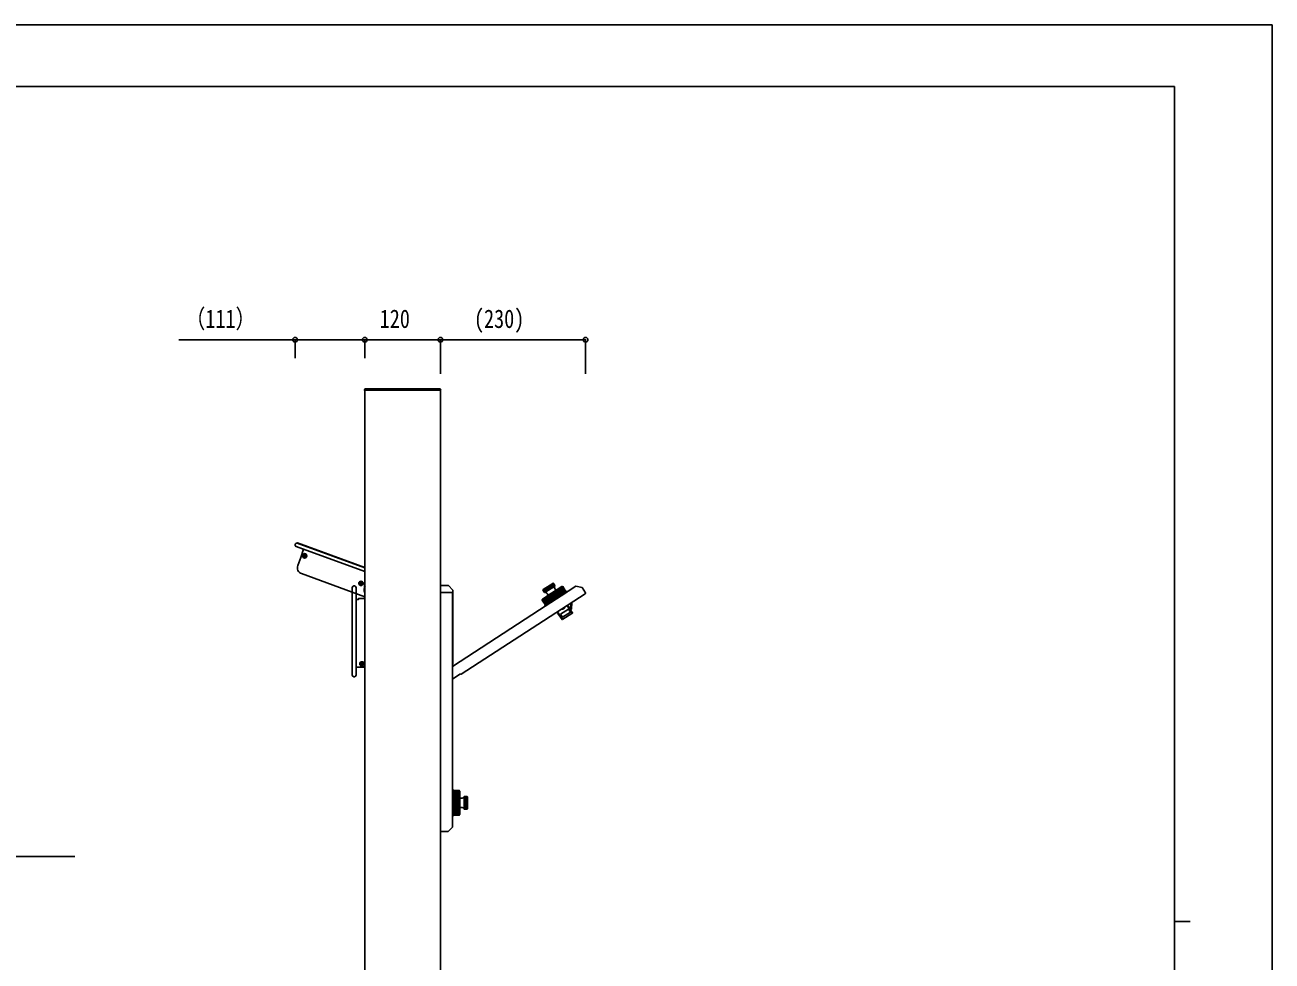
# Model space of a CAD drawing. Units: millimetres, scale not verified. Extents: x -2102 to 2102, y -1485 to 1485.
# Drawn here: x 123 to 2102, y 0 to 1485 of the extents above; entities that cross this region are included whole.
import ezdxf
from ezdxf.enums import TextEntityAlignment as Align

# ---------------------------------------------------------------- set-up
doc = ezdxf.new("R2010")
doc.units = ezdxf.units.MM
doc.header["$LTSCALE"] = 8
for name, color, linetype in [('0-4_YKK_A1', 4, 'Continuous'), ('0-5_YKK_D', 6, 'Continuous'), ('0-6_YKK_ZWAK', 7, 'Continuous')]:
    doc.layers.add(name, color=color, linetype=linetype)
doc.styles.add('ＭＳ ゴシック', font='')
doc.styles.get('ＭＳ ゴシック').set_extended_font_data('MS Gothic')

msp = doc.modelspace()

# ---------------------------------------------------------------- linework, layer by layer
at = {"layer": '0-4_YKK_A1'}
for p, q in [((662.51, -494.5), (662.51, 905.5)), ((782.51, 905.5), (662.51, 905.5)), ((663.008, 905.5), (782.012, 905.5)), ((781.947, 907.5), (663.073, 907.5)), ((782.012, 905.5), (783.01, 905.5)), ((782.51, 905.5), (782.51, -494.5)), ((783.01, 905.5), (782.945, 906.561)), ((552.323, 661.69), (551.981, 660.75)), ((552.572, 661.599), (552.23, 660.66)), ((553.475, 657.546), (565.496, 653.171)), ((662.51, 618.142), (553.566, 657.794)), ((662.51, 623.964), (555.437, 662.935)), ((662.51, 624.246), (555.527, 663.184)), ((560.809, 640.271), (556.115, 627.373)), ((565.503, 653.168), (560.809, 640.271)), ((566.073, 642.818), (564.997, 643.231)), ((565.496, 653.171), (662.51, 617.86)), ((566.428, 642.057), (566.053, 640.967)), ((566.389, 642.502), (566.073, 642.818)), ((566.389, 642.502), (566.428, 642.057)), ((567.05, 641.83), (566.637, 640.755)), ((566.745, 643.479), (567.061, 643.795)), ((567.366, 642.147), (567.05, 641.83)), ((567.061, 643.795), (567.474, 644.871)), ((567.366, 642.147), (567.811, 642.185)), ((567.682, 643.569), (568.058, 644.658)), ((567.721, 643.123), (567.682, 643.569)), ((567.721, 643.123), (568.037, 642.807)), ((567.811, 642.185), (568.901, 641.81)), ((568.037, 642.807), (569.113, 642.394)), ((562.092, 614.556), (662.51, 578.007)), ((646.26, 595.1), (645.26, 595.1)), ((655.511, 599.091), (654.436, 599.504)), ((655.866, 598.33), (655.491, 597.241)), ((655.828, 598.775), (655.511, 599.091)), ((655.828, 598.775), (655.866, 598.33)), ((656.488, 598.104), (656.075, 597.028)), ((656.183, 599.752), (656.499, 600.068)), ((656.804, 598.42), (656.488, 598.104)), ((656.499, 600.068), (656.912, 601.144)), ((656.804, 598.42), (657.25, 598.459)), ((657.121, 599.842), (657.496, 600.931)), ((657.16, 599.397), (657.121, 599.842)), ((657.16, 599.397), (657.476, 599.08)), ((657.25, 598.459), (658.339, 598.084)), ((657.476, 599.08), (658.552, 598.668)), ((662.51, 600.996), (662.047, 599.725)), ((662.047, 599.725), (662.047, 592.396)), ((662.51, 594.5), (662.51, 584.5)), ((782.51, 595.5), (795.51, 595.5)), ((795.51, 595.5), (802.51, 588.5)), ((975.416, 594.106), (944.379, 573.964)), ((960.806, 599.168), (945.707, 589.369)), ((964.219, 594.827), (948.282, 584.483)), ((952.624, 593.858), (955.345, 589.664)), ((953.889, 594.679), (956.611, 590.485)), ((955.522, 595.739), (958.244, 591.545)), ((958.148, 597.443), (960.87, 593.249)), ((959.118, 598.072), (961.84, 593.878)), ((960.184, 598.764), (962.906, 594.57)), ((960.817, 599.175), (963.539, 594.981)), ((961.534, 599.312), (964.106, 595.349)), ((961.84, 593.878), (962.906, 594.57)), ((962.189, 598.874), (964.367, 595.518)), ((963.539, 594.981), (964.106, 595.349)), ((975.132, 593.922), (980.195, 586.12)), ((975.397, 594.093), (980.459, 586.292)), ((975.606, 594.202), (980.656, 586.42)), ((975.851, 594.261), (980.856, 586.55)), ((976.052, 594.263), (980.998, 586.641)), ((976.272, 594.217), (981.132, 586.729)), ((976.441, 594.144), (981.217, 586.784)), ((976.615, 594.023), (981.285, 586.828)), ((976.738, 593.896), (981.313, 586.846)), ((981.318, 586.849), (976.8, 593.812)), ((642.76, 453.6), (642.76, 592.6)), ((648.76, 453.6), (648.76, 592.6)), ((652.81, 574.9), (652.81, 574.2)), ((653.31, 575.4), (662.51, 575.4)), ((662.047, 585.604), (662.047, 585.081)), ((662.51, 584.5), (662.51, 212.5)), ((662.51, 575.5), (662.51, 581.5)), ((782.51, 584.5), (800.51, 584.5)), ((800.51, 584.5), (802.51, 586.5)), ((802.51, 586.5), (802.51, 588.5)), ((802.51, 471.1), (802.51, 586.5)), ((1012.555, 582.802), (815.597, 454.98)), ((944.664, 574.148), (949.726, 566.347)), ((944.914, 574.311), (949.977, 566.509)), ((945.241, 574.523), (950.303, 566.721)), ((945.279, 588.763), (947.851, 584.8)), ((945.412, 587.986), (947.59, 584.631)), ((945.543, 574.719), (950.606, 566.918)), ((945.696, 589.362), (948.418, 585.168)), ((945.929, 574.969), (950.992, 567.168)), ((946.281, 575.198), (951.344, 567.397)), ((946.329, 589.773), (949.051, 585.579)), ((946.724, 575.485), (951.787, 567.684)), ((947.123, 575.744), (952.185, 567.943)), ((947.395, 590.465), (950.117, 586.27)), ((947.619, 576.066), (952.682, 568.265)), ((948.418, 585.168), (947.851, 584.8)), ((948.062, 576.353), (953.124, 568.552)), ((948.365, 591.094), (951.087, 586.9)), ((948.581, 563.815), (982.973, 586.135)), ((981.318, 586.849), (948.608, 565.621)), ((948.608, 576.708), (953.671, 568.907)), ((948.652, 562.788), (983.044, 585.108)), ((950.117, 586.27), (949.051, 585.579)), ((949.091, 577.021), (954.153, 569.22)), ((949.683, 577.405), (954.745, 569.604)), ((949.801, 592.026), (952.523, 587.832)), ((950.202, 577.742), (955.265, 569.941)), ((950.835, 578.153), (955.898, 570.352)), ((950.99, 592.798), (953.712, 588.604)), ((952.523, 587.832), (951.087, 586.9)), ((951.387, 578.511), (956.45, 570.71)), ((968.064, 589.454), (951.623, 578.784)), ((952.056, 578.946), (957.119, 571.145)), ((952.637, 579.322), (957.7, 571.521)), ((953.337, 579.777), (958.4, 571.976)), ((955.345, 589.664), (953.712, 588.604)), ((953.942, 580.169), (959.005, 572.368)), ((954.668, 580.641), (959.731, 572.84)), ((955.292, 581.046), (960.355, 573.245)), ((956.039, 581.53), (961.102, 573.729)), ((956.611, 590.485), (958.244, 591.545)), ((956.678, 581.945), (961.741, 574.144)), ((957.439, 582.439), (962.502, 574.638)), ((958.088, 582.86), (963.151, 575.059)), ((958.858, 583.36), (963.92, 575.558)), ((959.512, 583.784), (964.574, 575.983)), ((960.284, 584.286), (965.347, 576.484)), ((960.938, 584.71), (966.001, 576.909)), ((963.872, 577.911), (961.477, 581.602)), ((961.708, 585.21), (966.771, 577.408)), ((962.357, 585.631), (967.42, 577.83)), ((963.118, 586.125), (968.181, 578.323)), ((963.757, 586.539), (968.82, 578.738)), ((964.503, 587.024), (969.566, 579.223)), ((965.128, 587.429), (970.191, 579.628)), ((965.854, 587.9), (970.917, 580.099)), ((966.459, 588.293), (971.521, 580.491)), ((967.159, 588.747), (972.222, 580.946)), ((967.74, 589.124), (972.802, 581.323)), ((968.409, 589.558), (973.472, 581.757)), ((968.961, 589.917), (974.024, 582.115)), ((969.594, 590.327), (974.657, 582.526)), ((970.113, 590.664), (975.176, 582.863)), ((970.705, 591.049), (975.768, 583.247)), ((971.188, 591.362), (976.251, 583.561)), ((971.734, 591.716), (976.797, 583.915)), ((972.176, 592.003), (977.239, 584.202)), ((972.307, 578.14), (977.34, 581.406)), ((972.307, 578.14), (977.34, 581.406)), ((972.673, 592.326), (977.736, 584.525)), ((973.072, 592.584), (978.134, 584.783)), ((973.515, 592.872), (978.578, 585.071)), ((973.867, 593.1), (978.929, 585.299)), ((974.253, 593.351), (979.316, 585.55)), ((974.555, 593.547), (979.618, 585.746)), ((974.882, 593.759), (979.945, 585.958)), ((982.554, 585.863), (982.01, 586.702)), ((982.973, 586.135), (983.463, 585.38)), ((1012.85, 584.186), (1007.406, 592.574)), ((649.31, 573.7), (652.31, 573.7)), ((943.927, 573.044), (948.704, 565.683)), ((943.929, 573.228), (948.789, 565.739)), ((943.967, 572.835), (948.637, 565.64)), ((943.977, 573.447), (948.924, 565.826)), ((944.032, 572.672), (948.608, 565.621)), ((944.033, 572.671), (948.608, 565.621)), ((944.061, 573.629), (949.065, 565.918)), ((948.603, 565.618), (944.085, 572.58)), ((944.215, 573.83), (949.265, 566.048)), ((944.399, 573.976), (949.462, 566.175)), ((949.001, 564.088), (948.456, 564.926)), ((948.581, 563.815), (949.071, 563.061)), ((985.655, 558.161), (973.382, 550.196)), ((988.837, 553.258), (985.655, 558.161)), ((989.736, 557.796), (987.675, 558.847)), ((989.641, 567.931), (988.957, 558.193)), ((990.462, 558.206), (991.216, 568.954)), ((967.922, 553.836), (969.322, 551.764)), ((968.479, 554.198), (976.394, 542.283)), ((969.322, 551.764), (968.94, 551.516)), ((968.94, 551.516), (975.54, 541.726)), ((973.382, 550.196), (976.564, 545.293)), ((976.807, 542.197), (975.952, 541.642)), ((988.837, 553.258), (976.564, 545.293)), ((991.221, 551.552), (976.807, 542.197)), ((991.037, 553.453), (991.431, 553.699)), ((992.077, 552.107), (991.221, 551.552)), ((992.168, 552.518), (991.431, 553.699)), ((648.81, 466.4), (662.51, 466.4)), ((655.86, 471.069), (655.86, 471.73)), ((657.679, 473.55), (658.341, 473.55)), ((658.341, 469.25), (657.679, 469.25)), ((660.16, 471.73), (660.16, 471.069)), ((801.71, 438.8), (801.71, 470.3)), ((801.71, 213.5), (801.71, 465.868)), ((814.633, 455.547), (802.47, 447.653)), ((814.633, 455.547), (814.214, 455.275)), ((814.633, 455.547), (814.906, 455.127)), ((646.26, 451.1), (645.26, 451.1)), ((801.71, 212.5), (801.71, 438.8)), ((801.71, 272), (801.71, 231)), ((802.61, 271.5), (801.71, 271.5)), ((802.61, 271.5), (802.61, 230.5)), ((802.61, 271), (803.61, 271)), ((804.11, 270.5), (812.41, 270.5)), ((812.514, 270.494), (804.11, 270.494)), ((812.515, 270.494), (804.11, 270.494)), ((804.11, 231.5), (804.11, 270.494)), ((812.688, 270.46), (804.11, 270.46)), ((812.884, 270.38), (804.11, 270.38)), ((813.038, 270.278), (804.11, 270.278)), ((813.196, 270.118), (804.11, 270.118)), ((813.303, 269.949), (804.11, 269.949)), ((813.387, 269.711), (804.11, 269.711)), ((813.41, 269.476), (804.11, 269.476)), ((813.41, 269.161), (804.11, 269.161)), ((813.41, 268.862), (804.11, 268.862)), ((813.41, 268.473), (804.11, 268.473)), ((813.41, 268.113), (804.11, 268.113)), ((813.41, 267.652), (804.11, 267.652)), ((813.41, 267.233), (804.11, 267.233)), ((813.41, 266.705), (804.11, 266.705)), ((813.41, 266.23), (804.11, 266.23)), ((813.41, 265.637), (804.11, 265.637)), ((813.41, 265.11), (804.11, 265.11)), ((813.41, 264.459), (804.11, 264.459)), ((813.41, 263.883), (804.11, 263.883)), ((813.41, 263.178), (804.11, 263.178)), ((813.41, 262.559), (804.11, 262.559)), ((813.41, 261.804), (804.11, 261.804)), ((813.41, 261.146), (804.11, 261.146)), ((813.41, 260.348), (804.11, 260.348)), ((813.41, 259.656), (804.11, 259.656)), ((813.41, 258.821), (804.11, 258.821)), ((813.41, 258.1), (804.11, 258.1)), ((813.41, 232.5), (813.41, 269.5)), ((813.51, 241.2), (813.51, 260.8)), ((820.11, 241.5), (820.11, 260.5)), ((824.61, 261), (820.61, 261)), ((820.61, 260.013), (820.61, 260.689)), ((825.335, 260.689), (820.61, 260.689)), ((825.61, 260.013), (820.61, 260.013)), ((825.61, 259.258), (820.61, 259.258)), ((820.61, 257.987), (820.61, 259.258)), ((825.61, 257.987), (820.61, 257.987)), ((825.61, 242), (825.61, 260)), ((801.71, 243.8), (801.71, 237.8)), ((801.71, 243.8), (801.71, 237.8)), ((813.41, 257.234), (804.11, 257.234)), ((813.41, 256.49), (804.11, 256.49)), ((813.41, 255.6), (804.11, 255.6)), ((813.41, 254.839), (804.11, 254.839)), ((813.41, 253.931), (804.11, 253.931)), ((813.41, 253.158), (804.11, 253.158)), ((813.41, 252.24), (804.11, 252.24)), ((813.41, 251.46), (804.11, 251.46)), ((813.41, 250.539), (804.11, 250.539)), ((813.41, 249.76), (804.11, 249.76)), ((813.41, 248.842), (804.11, 248.842)), ((813.41, 248.068), (804.11, 248.068)), ((813.41, 247.161), (804.11, 247.161)), ((813.41, 246.399), (804.11, 246.399)), ((813.41, 245.509), (804.11, 245.509)), ((813.41, 244.765), (804.11, 244.765)), ((813.41, 243.899), (804.11, 243.899)), ((813.41, 243.178), (804.11, 243.178)), ((813.41, 242.344), (804.11, 242.344)), ((813.41, 241.651), (804.11, 241.651)), ((813.41, 240.854), (804.11, 240.854)), ((813.41, 240.195), (804.11, 240.195)), ((813.41, 239.441), (804.11, 239.441)), ((813.41, 238.822), (804.11, 238.822)), ((813.41, 238.116), (804.11, 238.116)), ((813.41, 237.541), (804.11, 237.541)), ((806.11, 251), (810.51, 251)), ((825.61, 256.831), (820.61, 256.831)), ((820.61, 255.119), (820.61, 256.831)), ((825.61, 255.119), (820.61, 255.119)), ((820.61, 251.754), (820.61, 253.701)), ((825.61, 253.701), (820.61, 253.701)), ((825.61, 251.754), (820.61, 251.754)), ((820.61, 250.245), (820.61, 248.298)), ((825.61, 250.245), (820.61, 250.245)), ((825.61, 248.298), (820.61, 248.298)), ((820.61, 246.88), (820.61, 245.168)), ((825.61, 246.88), (820.61, 246.88)), ((825.61, 245.168), (820.61, 245.168)), ((825.61, 244.012), (820.61, 244.012)), ((820.61, 244.012), (820.61, 242.741)), ((825.61, 242.741), (820.61, 242.741)), ((820.61, 241.987), (820.61, 241.311)), ((825.61, 241.987), (820.61, 241.987)), ((825.335, 241.311), (820.61, 241.311)), ((824.61, 241), (820.61, 241)), ((662.51, 229.6), (662.51, 212.5)), ((802.61, 230.5), (801.71, 230.5)), ((802.61, 231), (803.61, 231)), ((813.41, 236.889), (804.11, 236.889)), ((813.41, 236.362), (804.11, 236.362)), ((813.41, 235.77), (804.11, 235.77)), ((813.41, 235.295), (804.11, 235.295)), ((813.41, 234.767), (804.11, 234.767)), ((813.41, 234.347), (804.11, 234.347)), ((813.41, 233.887), (804.11, 233.887)), ((813.41, 233.526), (804.11, 233.526)), ((813.41, 233.137), (804.11, 233.137)), ((813.41, 232.838), (804.11, 232.838)), ((813.41, 232.523), (804.11, 232.523)), ((813.387, 232.289), (804.11, 232.289)), ((813.303, 232.05), (804.11, 232.05)), ((813.196, 231.881), (804.11, 231.881)), ((813.038, 231.721), (804.11, 231.721)), ((812.884, 231.62), (804.11, 231.62)), ((812.688, 231.539), (804.11, 231.539)), ((812.514, 231.505), (804.11, 231.505)), ((804.11, 231.5), (812.41, 231.5)), ((782.51, 205.5), (791.71, 205.5)), ((782.51, 205.5), (794.71, 205.5)), ((794.71, 205.5), (801.71, 212.5))]:
    msp.add_line(p, q, dxfattribs=at)
for points in [[(662.075, 906.561), (662.01, 905.5), (663.008, 905.5)], [(566.745, 643.479), (566.299, 643.44), (565.21, 643.815)], [(656.183, 599.752), (655.738, 599.713), (654.648, 600.088)], [(1007.406, 592.574), (997.724, 594.635), (801.71, 467.426)], [(956.712, 596.511), (959.434, 592.317), (960.87, 593.249)], [(802.51, 471.1), (801.71, 471.1), (801.71, 585.7)], [(983.653, 564.045), (990.778, 552.806), (991.311, 551.964)], [(984.21, 564.406), (990.357, 554.544), (991.037, 553.453)]]:
    msp.add_lwpolyline(points, dxfattribs=at)
for centre, radius in [((567.055, 642.813), 3.5), ((567.055, 642.813), 3), ((656.494, 599.086), 3.5), ((656.494, 599.086), 3), ((658.01, 471.4), 3.5)]:
    msp.add_circle(centre, radius, dxfattribs=at)
for centre, radius, start, end in [((663.073, 906.5), 1, 90, 176.5), ((781.947, 906.5), 1, 3.5, 90), ((554.33, 659.895), 2.5, 160, 250), ((554.33, 659.895), 2.235, 160, 250), ((554.672, 660.835), 2.5, 70, 160), ((554.672, 660.835), 2.235, 70, 160), ((567.055, 642.813), 2.1, 151.49109, 168.50891), ((567.055, 642.813), 2.1, 241.49109, 258.50891), ((567.055, 642.813), 2.1, 61.49109, 78.50891), ((567.055, 642.813), 2.1, 331.49109, 348.50891), ((565.512, 623.953), 10, 160, 250), ((645.26, 592.6), 2.5, 90, 180), ((646.26, 592.6), 2.5, 0, 90), ((656.494, 599.086), 2.1, 151.49109, 168.50891), ((656.494, 599.086), 2.1, 241.49109, 258.50891), ((656.494, 599.086), 2.1, 61.49109, 78.50891), ((656.494, 599.086), 2.1, 331.49109, 348.50891), ((663.51, 594.5), 1, 90, 180), ((961.35, 598.329), 1, 32.9828, 122.9828), ((971.38, 594.242), 8, 179.70871, 226.16876), ((963.947, 595.246), 0.5, 302.9828, 32.9828), ((975.961, 593.267), 1, 32.9828, 122.9828), ((649.31, 574.2), 0.5, 180, 270), ((652.31, 574.2), 0.5, 270, 360), ((653.31, 574.9), 0.5, 90, 180), ((672.51, 589), 11, 162.01851, 197.98149), ((663.347, 585.081), 1.3, 180, 229.90462), ((946.251, 588.53), 1, 122.9828, 212.9828), ((948.009, 584.903), 0.5, 212.9828, 302.9828), ((945.899, 577.705), 8, 16.94001, 66.25689), ((951.732, 578.616), 0.2, 122.9828, 182.9828), ((952.956, 580.245), 0.5, 302.9828, 19.79685), ((966.186, 588.831), 0.5, 226.16876, 302.9828), ((968.173, 589.286), 0.2, 62.9828, 122.9828), ((981.59, 586.43), 0.5, 32.9828, 122.9828), ((1012.011, 583.641), 1, 302.9828, 32.9828), ((944.924, 573.125), 1, 122.9828, 212.9828), ((948.876, 565.199), 0.5, 122.9828, 212.9828), ((975.691, 562.455), 4.431, 255.59322, 350.37238), ((988.256, 557.989), 0.5, 62.9828, 126.45333), ((989.963, 558.241), 0.5, 242.9828, 355.9828), ((975.788, 541.894), 0.3, 213.9828, 302.9828), ((976.644, 542.449), 0.3, 213.59725, 302.9828), ((991.058, 551.803), 0.3, 302.9828, 32.36088), ((991.914, 552.359), 0.3, 302.9828, 31.9828), ((655.86, 473.55), 1.819, 270, 0), ((655.86, 469.25), 1.819, 0, 90), ((660.16, 473.55), 1.819, 180, 270), ((660.16, 469.25), 1.819, 90, 180), ((801.71, 471.1), 0.8, 270, 0), ((645.26, 453.6), 2.5, 180, 270), ((646.26, 453.6), 2.5, 270, 0), ((815.325, 455.4), 0.5, 212.9828, 302.9828), ((803.61, 270.5), 0.5, 0, 90), ((812.41, 269.5), 1, 0, 90), ((813.31, 260.8), 0.2, 0, 60), ((815.721, 266.188), 8, 253.95721, 303.27409), ((814.01, 258.886), 0.5, 180, 256.81404), ((820.61, 260.5), 0.5, 90, 180), ((824.61, 260), 1, 0, 90), ((813.31, 241.2), 0.2, 300, 0), ((814.01, 243.114), 0.5, 103.18596, 180), ((815.721, 235.811), 8, 56.72591, 103.18596), ((820.61, 241.5), 0.5, 180, 270), ((824.61, 242), 1, 270, 0), ((803.61, 231.5), 0.5, 270, 0), ((812.41, 232.5), 1, 270, 0)]:
    msp.add_arc(centre, radius, start, end, dxfattribs=at)
at = {"layer": '0-5_YKK_D'}
for p, q in [((551.83, 956.5), (551.83, 986.5)), ((662.51, 956.5), (662.51, 986.5)), ((662.51, 956.5), (662.51, 986.5)), ((662.51, 985.5), (782.51, 985.5)), ((782.51, 956.5), (782.51, 986.5)), ((782.51, 931.5), (782.51, 986.5)), ((1012.989, 985.5), (782.51, 985.5)), ((1012.989, 931.5), (1012.989, 986.5))]:
    msp.add_line(p, q, dxfattribs=at)
for points in [[(662.51, 985.5), (551.83, 985.5), (367.497, 985.5)], [(-209.985, 304.249), (-71.747, 166.011), (202.398, 166.011)]]:
    msp.add_lwpolyline(points, dxfattribs=at)
for centre in [(551.83, 985.5), (662.51, 985.5), (662.51, 985.5), (782.51, 985.5), (782.51, 985.5), (1012.989, 985.5)]:
    msp.add_circle(centre, 3.75, dxfattribs=at)
at = {"layer": '0-6_YKK_ZWAK'}
for p, q in [((1947.51, 1387.5), (-1952.49, 1387.5)), ((1947.51, 1387.5), (1947.51, -1262.5)), ((1947.51, 62.5), (1972.51, 62.5))]:
    msp.add_line(p, q, dxfattribs=at)
msp.add_lwpolyline([(-2102.5, -1485), (2102.5, -1485), (2102.5, 1485), (-2102.5, 1485)], close=True, dxfattribs=at)

# ---------------------------------------------------------------- texts
at = {"layer": '0-5_YKK_D', "style": 'ＭＳ ゴシック', "width": 0.8}
for s, p in [('（111）', (377.497, 995.5)), ('120', (686.243, 995.5)), ('(230)', (835.883, 995.5))]:
    msp.add_text(s, height=29.33, dxfattribs=at).set_placement(p, align=Align.BOTTOM_LEFT)

doc.saveas('drawing.dxf')
